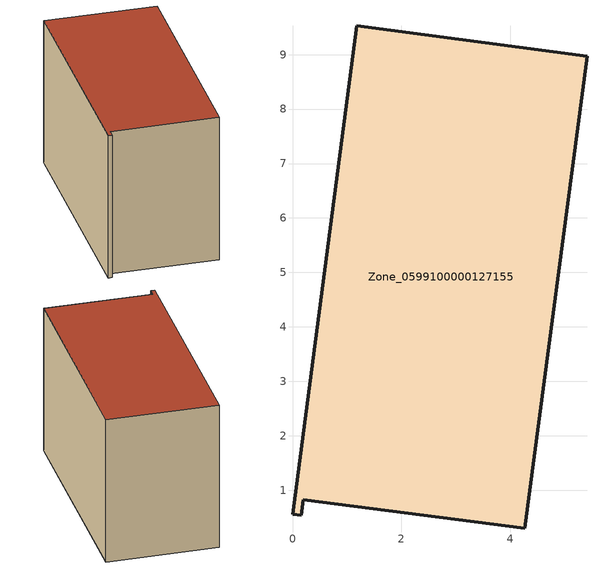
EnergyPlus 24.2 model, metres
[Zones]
Zone_0599100000127155
 floor ground (C_G): 1.18,9.53 5.41,8.97 4.27,0.3 0.2,0.83 0.16,0.54 0,0.56 z0
 wall outside (C_F): 5.41,8.97 1.18,9.53 0,0.56 0.16,0.54 0.2,0.83 4.27,0.3 5.41,8.97 z0:5.89
 roof outside (C_R): 0.2,0.83 4.27,0.3 5.41,8.97 1.18,9.53 0,0.56 0.16,0.54 z5.89
[BUILDING]
Pand.0599100000127155: North Axis=0; Terrain=City; Loads Convergence Tolerance Value=0.04; Temperature Convergence Tolerance Value=0.4; Solar Distribution=FullExterior; Maximum Number of Warmup Days=25; Minimum Number of Warmup Days=1
[Site:Location]
Rotterdam.The.Hague.AP_ZH_NLD Design_Conditions: Latitude=51.96; Longitude=4.45; Time Zone=1; Elevation=-4.5
[SITE:GROUNDTEMPERATURE:BUILDINGSURFACE]
18, 18, 18, 18, 18, 18, 18, 18, 18, 18, 18, 18
[MATERIAL] Thermal Absorptance=0.9; Solar Absorptance=0.7; Visible Absorptance=0.7
Name | Roughness | Thickness | Conductivity | Density | Specific Heat
G.TI.1946-1964 | MediumSmooth | 0.15 | 1 | 540 | 1210
F.TI.1946-1964 | Rough | 0.3 | 0.857143 | 1920 | 840
R.TI.1946-1964 | MediumRough | 0.2 | 0.277778 | 1500 | 1000
[CONSTRUCTION]
C_G: G.TI.1946-1964
C_F: F.TI.1946-1964
C_R: R.TI.1946-1964
[ZONE]
Zone_0599100000127155: Type=1; Multiplier=1; Ceiling Height=Autocalculate; Volume=Autocalculate; Floor Area=autocalculate; Part of Total Floor Area=Yes
[ZONEINFILTRATION:DESIGNFLOWRATE]
Infil_Zone_0599100000127155: Zone or ZoneList or Space or SpaceList=Zone_0599100000127155; Schedule=AlwaysOn; Design Flow Rate Calculation Method=Flow/Area; Flow Rate per Floor Area=0.003; Constant Term Coefficient=1; Temperature Term Coefficient=0; Velocity Term Coefficient=0; Velocity Squared Term Coefficient=0
[HVACTEMPLATE:ZONE:IDEALLOADSAIRSYSTEM]
Zone_0599100000127155: Maximum Heating Supply Air Temperature=50; Minimum Cooling Supply Air Temperature=13; Maximum Heating Supply Air Humidity Ratio=0.0156; Minimum Cooling Supply Air Humidity Ratio=0.0077; Heating Limit=NoLimit; Cooling Limit=NoLimit; Dehumidification Control Type=ConstantSensibleHeatRatio; Cooling Sensible Heat Ratio=0.7; Dehumidification Setpoint=60; Humidification Control Type=None; Humidification Setpoint=30; Outdoor Air Method=None; Outdoor Air Flow Rate per Person=0.00944; Outdoor Air Flow Rate per Zone Floor Area=0; Outdoor Air Flow Rate per Zone=0; Demand Controlled Ventilation Type=None; Outdoor Air Economizer Type=NoEconomizer; Heat Recovery Type=None; Sensible Heat Recovery Effectiveness=0.7; Latent Heat Recovery Effectiveness=0.65
[ZONECONTROL:THERMOSTAT]
ThermostatControl_Zone_0599100000127155: Zone or ZoneList=Zone_0599100000127155; Control Type Schedule=DualSetpointControlType; Control 1=Thermostat_Zone_0599100000127155; Temperature Difference Between Cutout And Setpoint=0
[THERMOSTATSETPOINT:DUALSETPOINT]
Thermostat_Zone_0599100000127155: Heating Setpoint Temperature Schedule=HeatingSetpoint_Zone_0599100000127155; Cooling Setpoint Temperature Schedule=CoolingSetpoint_Zone_0599100000127155
[SCHEDULE:COMPACT]
HeatingSetpoint_Zone_0599100000127155: Through: 12/31, For: AllDays, Until: 24:00, 21
CoolingSetpoint_Zone_0599100000127155: Through: 12/31, For: AllDays, Until: 24:00, 24
DualSetpointControlType: Through: 12/31, For: AllDays, Until: 24:00, 4
AlwaysOn: Through: 12/31, For: AllDays, Until: 24:00, 1
